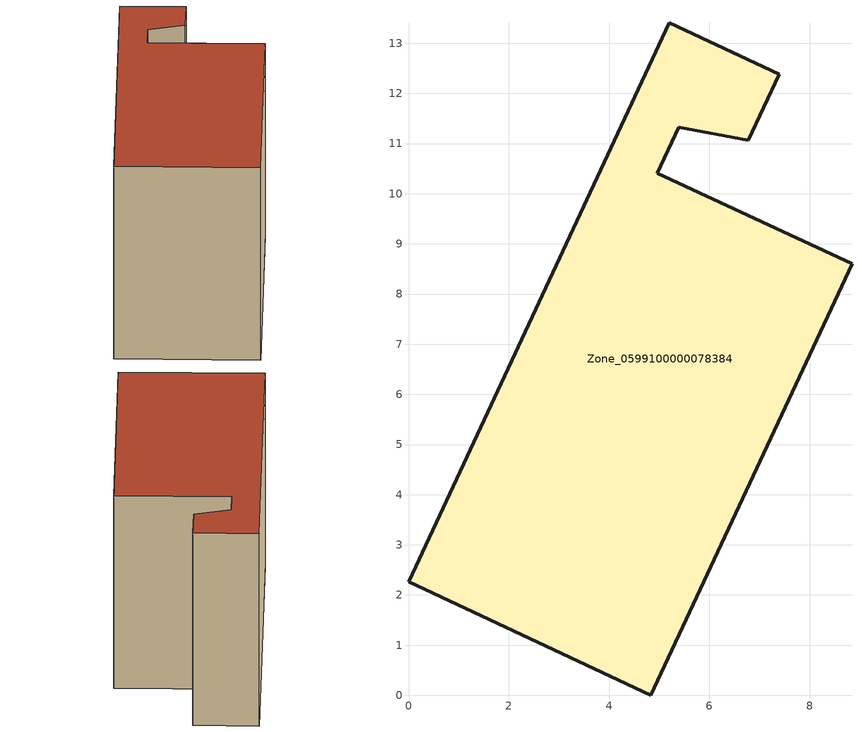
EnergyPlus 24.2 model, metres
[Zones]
Zone_0599100000078384
 floor ground (C_G): 5.39,11.32 4.96,10.41 8.84,8.6 4.83,0 0,2.27 5.2,13.41 7.39,12.38 6.77,11.07 z0
 wall outside (C_F): 7.39,12.38 5.2,13.41 0,2.27 4.83,0 8.84,8.6 4.96,10.41 5.39,11.32 6.77,11.07 7.39,12.38 z0:7.93
 roof outside (C_R): 4.96,10.41 5.39,11.32 6.77,11.07 7.39,12.38 5.2,13.41 0,2.27 4.83,0 8.84,8.6 z7.93
[BUILDING]
Pand.0599100000078384: North Axis=0; Terrain=City; Loads Convergence Tolerance Value=0.04; Temperature Convergence Tolerance Value=0.4; Solar Distribution=FullExterior; Maximum Number of Warmup Days=25; Minimum Number of Warmup Days=1
[Site:Location]
Rotterdam.The.Hague.AP_ZH_NLD Design_Conditions: Latitude=51.96; Longitude=4.45; Time Zone=1; Elevation=-4.5
[SITE:GROUNDTEMPERATURE:BUILDINGSURFACE]
18, 18, 18, 18, 18, 18, 18, 18, 18, 18, 18, 18
[MATERIAL] Thermal Absorptance=0.9; Solar Absorptance=0.7; Visible Absorptance=0.7
Name | Roughness | Thickness | Conductivity | Density | Specific Heat
G.TC.1975-1991 | MediumSmooth | 0.15 | 0.288461 | 540 | 1210
F.TC.1975-1991 | Rough | 0.3 | 0.230769 | 1920 | 840
R.TC.1975-1991 | MediumRough | 0.2 | 0.153846 | 1500 | 1000
[CONSTRUCTION]
C_G: G.TC.1975-1991
C_F: F.TC.1975-1991
C_R: R.TC.1975-1991
[ZONE]
Zone_0599100000078384: Type=1; Multiplier=1; Ceiling Height=Autocalculate; Volume=Autocalculate; Floor Area=autocalculate; Part of Total Floor Area=Yes
[ZONEINFILTRATION:DESIGNFLOWRATE]
Infil_Zone_0599100000078384: Zone or ZoneList or Space or SpaceList=Zone_0599100000078384; Schedule=AlwaysOn; Design Flow Rate Calculation Method=Flow/Area; Flow Rate per Floor Area=0.003; Constant Term Coefficient=1; Temperature Term Coefficient=0; Velocity Term Coefficient=0; Velocity Squared Term Coefficient=0
[HVACTEMPLATE:ZONE:IDEALLOADSAIRSYSTEM]
Zone_0599100000078384: Maximum Heating Supply Air Temperature=50; Minimum Cooling Supply Air Temperature=13; Maximum Heating Supply Air Humidity Ratio=0.0156; Minimum Cooling Supply Air Humidity Ratio=0.0077; Heating Limit=NoLimit; Cooling Limit=NoLimit; Dehumidification Control Type=ConstantSensibleHeatRatio; Cooling Sensible Heat Ratio=0.7; Dehumidification Setpoint=60; Humidification Control Type=None; Humidification Setpoint=30; Outdoor Air Method=None; Outdoor Air Flow Rate per Person=0.00944; Outdoor Air Flow Rate per Zone Floor Area=0; Outdoor Air Flow Rate per Zone=0; Demand Controlled Ventilation Type=None; Outdoor Air Economizer Type=NoEconomizer; Heat Recovery Type=None; Sensible Heat Recovery Effectiveness=0.7; Latent Heat Recovery Effectiveness=0.65
[ZONECONTROL:THERMOSTAT]
ThermostatControl_Zone_0599100000078384: Zone or ZoneList=Zone_0599100000078384; Control Type Schedule=DualSetpointControlType; Control 1=Thermostat_Zone_0599100000078384; Temperature Difference Between Cutout And Setpoint=0
[THERMOSTATSETPOINT:DUALSETPOINT]
Thermostat_Zone_0599100000078384: Heating Setpoint Temperature Schedule=HeatingSetpoint_Zone_0599100000078384; Cooling Setpoint Temperature Schedule=CoolingSetpoint_Zone_0599100000078384
[SCHEDULE:COMPACT]
HeatingSetpoint_Zone_0599100000078384: Through: 12/31, For: AllDays, Until: 24:00, 21
CoolingSetpoint_Zone_0599100000078384: Through: 12/31, For: AllDays, Until: 24:00, 24
DualSetpointControlType: Through: 12/31, For: AllDays, Until: 24:00, 4
AlwaysOn: Through: 12/31, For: AllDays, Until: 24:00, 1
